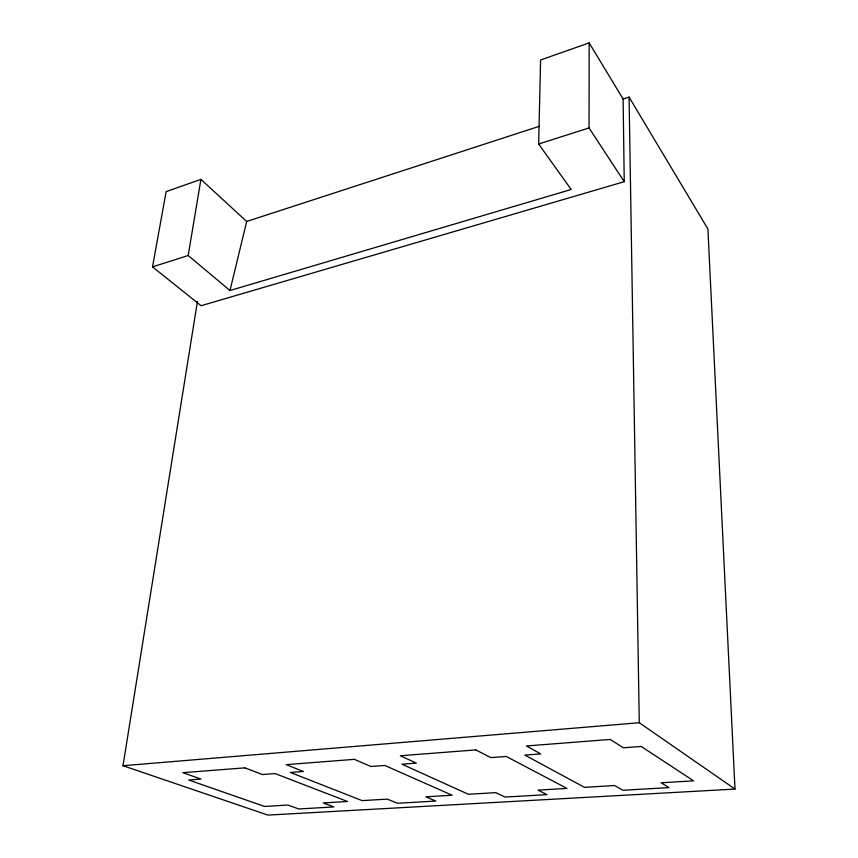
<?xml version="1.0" encoding="UTF-8"?>
<svg xmlns="http://www.w3.org/2000/svg" width="858" height="858" viewBox="0 0 858 858"><rect width="100%" height="100%" fill="white"/><g stroke="black" fill="none" stroke-linecap="round" stroke-linejoin="round"><path stroke-width="1.29" d="M152.52 266.87L201.083 305.727L624.238 181.703L589.049 127.96L589.167 42.9L540.594 59.974L538.642 144.005L571.171 189.489L229.998 290.519L188.181 255.512L152.52 266.87L166.141 191.613L200.911 179.386L246.686 221.461L539.425 126.265M624.238 181.703L623.112 99.045L629.075 97.104L707.904 228.979L734.995 789.07L267.921 815.1L123.005 765.722L197.437 301.426M188.181 255.512L200.911 179.386M229.998 290.519L246.686 221.461M538.642 144.005L589.049 127.96M123.005 765.722L639.274 722.726L734.995 789.07M589.167 42.9L623.112 99.045M629.075 97.104L639.274 722.726M244.82 767.856L182.851 772.672L200.997 779.075L188.631 779.997L264.575 806.445L287.891 805.051L298.799 808.965L333.901 806.938L323.219 802.949L347.533 801.49L275.107 773.584L262.409 774.527L244.82 767.856M354.418 759.341L286.229 764.639L303.41 771.492L290.379 772.457L362.14 800.621L387.28 799.12L397.511 803.27L435.778 801.061L425.847 796.814L452.123 795.248L384.845 765.454L370.87 766.494L354.418 759.341M475.793 749.903L400.386 755.759L416.312 763.127L401.962 764.188L468.361 794.283L495.731 792.642L505.094 797.061L546.964 794.647L537.966 790.121L566.934 788.395L506.231 756.456L490.776 757.603L475.793 749.903M610.242 739.446L526.437 745.967L540.733 753.903L524.839 755.083L584.459 787.344L614.682 785.542L622.972 790.261L668.972 787.612L661.143 782.775L693.564 780.834L641.226 746.449L623.326 747.779L610.242 739.446"/></g></svg>
